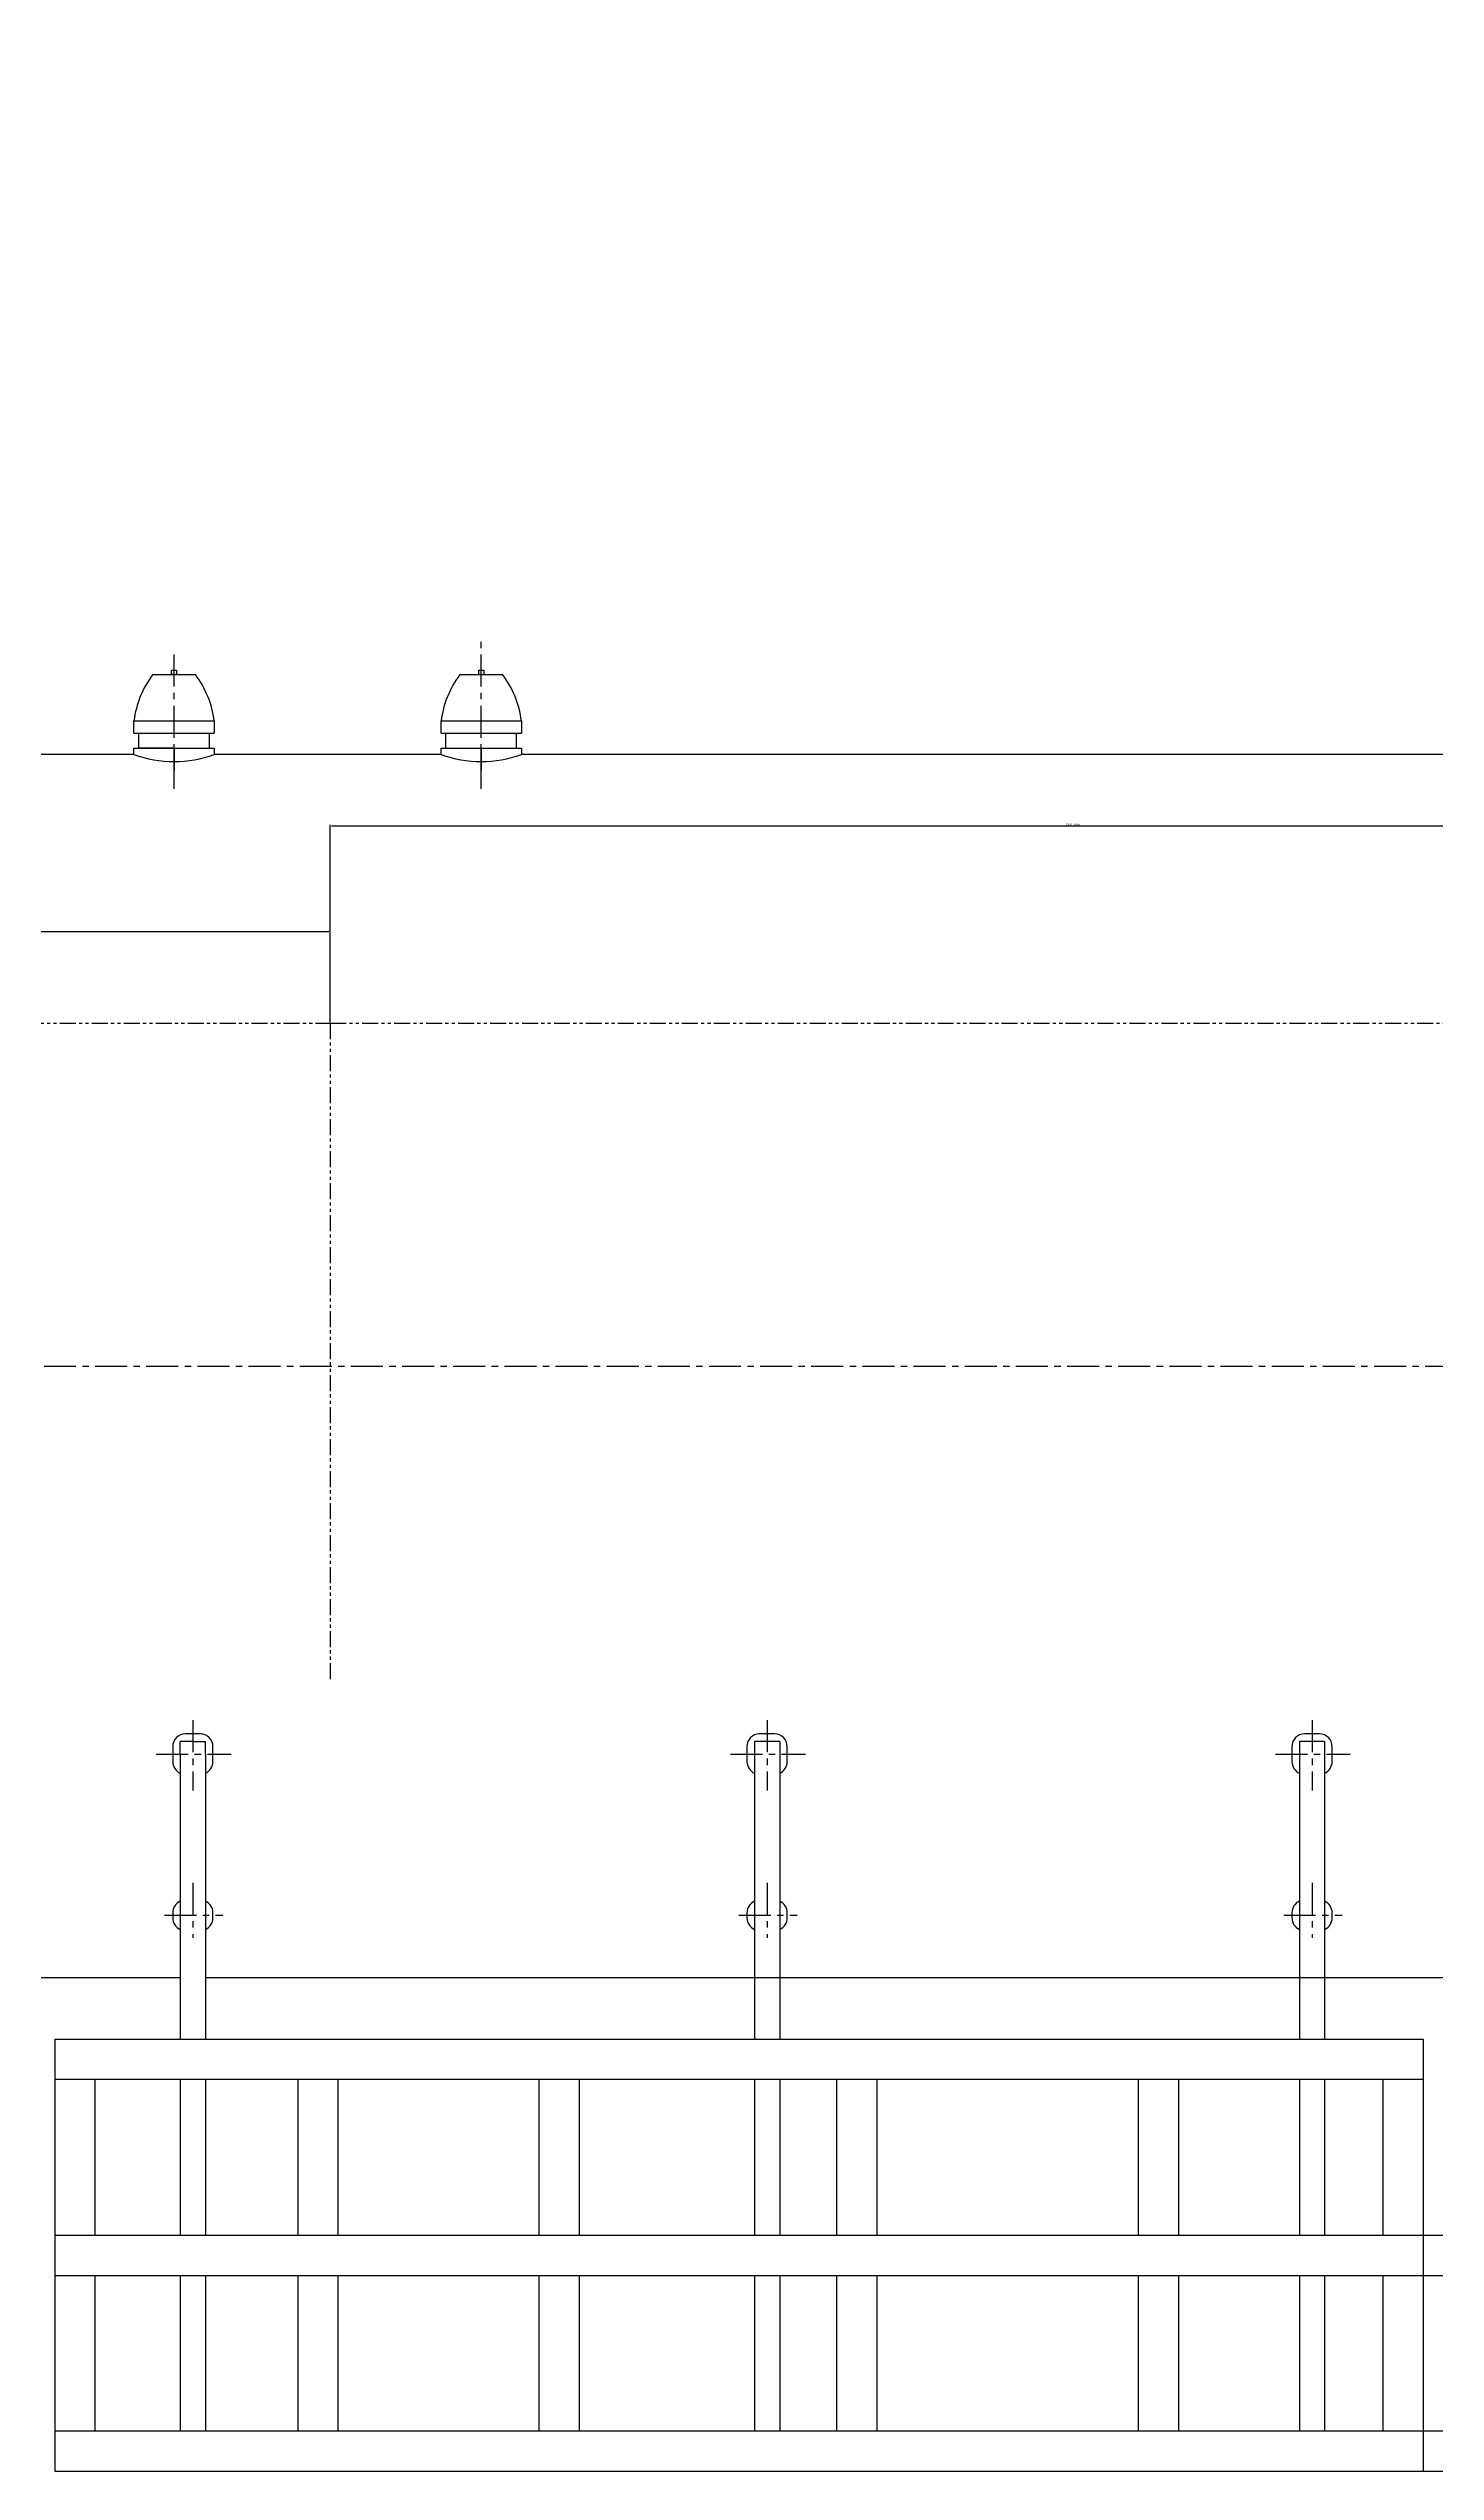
# Model space of a CAD drawing. Extents: x -95531 to 19990, y -17330 to 843.
# Drawn here: x -48745 to -45990, y -12899 to -8089 of the extents above; entities that cross this region are included whole.
import ezdxf

# ---------------------------------------------------------------- set-up
doc = ezdxf.new("R2010")
doc.units = 0
doc.linetypes.add('CENTERX2', pattern=[101.6, 63.5, -12.7, 12.7, -12.7])
doc.linetypes.add('PHANTOM', pattern=[63.5, 31.75, -6.35, 6.35, -6.35, 6.35, -6.35])
doc.layers.get('0').update_dxf_attribs({"linetype": 'CONTINUOUS'})
doc.layers.get('DEFPOINTS').update_dxf_attribs({"linetype": 'CONTINUOUS'})
for name, color, linetype in [('1', 5, 'CONTINUOUS'), ('LAYER1', 1, 'CONTINUOUS'), ('LAYER2', 2, 'CONTINUOUS'), ('LAYER3', 5, 'CONTINUOUS'), ('LAYER4', 3, 'PHANTOM'), ('LAYER6', 7, 'CENTERX2')]:
    doc.layers.add(name, color=color, linetype=linetype)
doc.styles.get("Standard").update_dxf_attribs({"font": 'SimSun.ttf', "height": 4})
doc.dimstyles.new('STANDARD$0', dxfattribs={"dimtxt": 5, "dimasz": 3, "dimexe": 2, "dimexo": 2, "dimgap": 0.5, "dimtad": 1, "dimdec": 4, "dimzin": 0, "dimdsep": 46, "dimtxsty": 'Standard', "dimcen": 2, "dimadec": 0, "dimazin": 0, "dimtfac": 1, "dimtdec": 4, "dimtofl": 0, "dimtmove": 0, "dimatfit": 3, "dimfxl": 1, "dimtolj": 1, "dimtzin": 0, "dimarcsym": 0})

# ---------------------------------------------------------------- blocks, each defined once
blk = doc.blocks.new('*D515')
at = {"color": 0, "linetype": 'ByBlock'}
for p, q in [((-51135.4, -10022.1), (-51135.4, -9840)), ((-51132.4, -9842), (-48188.4, -9842)), ((-48185.4, -10022.1), (-48185.4, -9840))]:
    blk.add_line(p, q, dxfattribs=at)
for points in [[(-51132.4, -9841.5), (-51132.4, -9842.5), (-51135.4, -9842)], [(-48188.4, -9841.5), (-48188.4, -9842.5), (-48185.4, -9842)]]:
    blk.add_solid(points, dxfattribs=at)
at = {"layer": 'DEFPOINTS', "color": 0, "linetype": 'ByBlock'}
for p in [(-48185.4, -9842), (-51135.4, -10024.1), (-48185.4, -10024.1)]:
    blk.add_point(p, dxfattribs=at)
at = {"color": 0, "linetype": 'ByBlock', "insert": (-49660.4, -9839.5), "char_height": 4, "attachment_point": 5}
blk.add_mtext('\\A1;2950.0000', dxfattribs=at)
blk = doc.blocks.new('*D516')
at = {"color": 0, "linetype": 'ByBlock'}
for p, q in [((-48185.4, -10022.1), (-48185.4, -9630.6)), ((-48182.4, -9632.6), (-45238.4, -9632.6)), ((-45235.4, -10022.1), (-45235.4, -9630.6))]:
    blk.add_line(p, q, dxfattribs=at)
for points in [[(-48182.4, -9632.1), (-48182.4, -9633.1), (-48185.4, -9632.6)], [(-45238.4, -9632.1), (-45238.4, -9633.1), (-45235.4, -9632.6)]]:
    blk.add_solid(points, dxfattribs=at)
at = {"layer": 'DEFPOINTS', "color": 0, "linetype": 'ByBlock'}
for p in [(-45235.4, -9632.6), (-48185.4, -10024.1), (-45235.4, -10024.1)]:
    blk.add_point(p, dxfattribs=at)
at = {"color": 0, "linetype": 'ByBlock', "insert": (-46710.4, -9630.1), "char_height": 4, "attachment_point": 5}
blk.add_mtext('\\A1;2950.0000', dxfattribs=at)

msp = doc.modelspace()

# ---------------------------------------------------------------- linework, layer by layer
at = {"layer": '1', "color": 1}
for p, q in [((-48575.22868, -9448.56654), (-48415.62868, -9448.56654)), ((-47965.22868, -9448.56654), (-47805.62868, -9448.56654)), ((-48575.22868, -9478.49358), (-48415.62868, -9478.49358)), ((-48575.22868, -9490.82692), (-48575.22868, -9478.49358)), ((-48415.62868, -9478.49358), (-48415.62868, -9490.82692)), ((-47965.22868, -9478.49358), (-47805.62868, -9478.49358)), ((-47965.22868, -9490.82692), (-47965.22868, -9478.49358)), ((-47805.62868, -9478.49358), (-47805.62868, -9490.82692))]:
    msp.add_line(p, q, dxfattribs=at)
at = {"layer": 'LAYER1'}
for p, q in [((-48500.42868, -9332.24566), (-48500.42868, -9323.49976)), ((-48500.42868, -9323.49976), (-48490.42868, -9323.49976)), ((-48490.42868, -9323.49976), (-48490.42868, -9332.24566)), ((-47890.42868, -9323.49976), (-47880.42868, -9323.49976)), ((-47890.42868, -9332.24566), (-47890.42868, -9323.49976)), ((-47880.42868, -9323.49976), (-47880.42868, -9332.24566)), ((-48537.74469, -9332.24566), (-48453.11268, -9332.24566)), ((-48495.42868, -9332.24566), (-48500.42868, -9332.24566)), ((-47927.74469, -9332.24566), (-47843.11268, -9332.24566)), ((-47885.42868, -9332.24566), (-47890.42868, -9332.24566)), ((-48575.22868, -9448.56654), (-48575.22868, -9424.21756)), ((-48575.22868, -9424.21756), (-48415.62868, -9424.21756)), ((-48415.62868, -9424.21756), (-48415.62868, -9448.56654)), ((-47965.22868, -9424.21756), (-47805.62868, -9424.21756)), ((-47965.22868, -9448.56654), (-47965.22868, -9424.21756)), ((-47805.62868, -9424.21756), (-47805.62868, -9448.56654)), ((-48565.42868, -9478.49358), (-48565.42868, -9448.56654)), ((-48425.42868, -9478.49358), (-48425.42868, -9448.56654)), ((-47955.42868, -9478.49358), (-47955.42868, -9448.56654)), ((-47815.42868, -9478.49358), (-47815.42868, -9448.56654)), ((-48575.22868, -9490.82692), (-49615.42869, -9490.82692)), ((-48495.42868, -9478.49358), (-48565.42868, -9478.49358)), ((-48207.07898, -9490.82692), (-48415.62868, -9490.82692)), ((-47965.22868, -9490.82692), (-48207.07898, -9490.82692)), ((-41195.42869, -9490.82692), (-47805.62868, -9490.82692)), ((-48443.23076, -11434.82692), (-48473.23076, -11434.82692)), ((-47302.69979, -11434.82692), (-47332.69979, -11434.82692)), ((-46220.40572, -11434.82692), (-46250.40572, -11434.82692)), ((-48498.23076, -11459.82692), (-48498.23076, -11489.82692)), ((-48458.23076, -11449.82692), (-48483.23076, -11449.82692)), ((-48483.23076, -11474.82692), (-48483.23076, -11449.82692)), ((-48483.23076, -11474.82692), (-48483.23076, -12040.31522)), ((-48458.23076, -11449.82692), (-48433.23076, -11449.82692)), ((-48433.23076, -11474.82692), (-48433.23076, -11449.82692)), ((-48433.23076, -11474.82692), (-48433.23076, -12040.31522)), ((-48418.23076, -11474.82692), (-48418.23076, -11459.82692)), ((-48418.23076, -11489.82692), (-48418.23076, -11474.82692)), ((-47357.69979, -11459.82692), (-47357.69979, -11489.82692)), ((-47342.69979, -11449.82692), (-47342.69979, -12040.31522)), ((-47292.69979, -11449.82692), (-47342.69979, -11449.82692)), ((-47292.69979, -11449.82692), (-47292.69979, -12040.31522)), ((-47277.69979, -11474.82692), (-47277.69979, -11459.82692)), ((-47277.69979, -11489.82692), (-47277.69979, -11474.82692)), ((-46275.40572, -11459.82692), (-46275.40572, -11489.82692)), ((-46260.40572, -11449.82692), (-46260.40572, -12040.31522)), ((-46210.40572, -11449.82692), (-46260.40572, -11449.82692)), ((-46210.40572, -11449.82692), (-46210.40572, -12040.31522)), ((-46195.40572, -11474.82692), (-46195.40572, -11459.82692)), ((-46195.40572, -11489.82692), (-46195.40572, -11474.82692)), ((-48498.23076, -11789.82692), (-48498.23076, -11799.82692)), ((-48418.23076, -11794.82692), (-48418.23076, -11789.82692)), ((-48418.23076, -11799.82692), (-48418.23076, -11794.82692)), ((-47357.69979, -11789.82692), (-47357.69979, -11799.82692)), ((-47277.69979, -11794.82692), (-47277.69979, -11789.82692)), ((-47277.69979, -11799.82692), (-47277.69979, -11794.82692)), ((-46275.40572, -11789.82692), (-46275.40572, -11799.82692)), ((-46195.40572, -11794.82692), (-46195.40572, -11789.82692)), ((-46195.40572, -11799.82692), (-46195.40572, -11794.82692)), ((-48483.23076, -11918.82692), (-48760.40572, -11918.82692)), ((-45765.42869, -11918.82692), (-48433.23076, -11918.82692)), ((-48731.93267, -12898.82692), (-48731.93267, -12040.31522)), ((-48731.93267, -12040.31522), (-46014.59707, -12040.31522)), ((-46014.59707, -12040.31522), (-46014.59707, -12898.82692)), ((-48731.93267, -12120.31522), (-46014.59707, -12120.31522)), ((-48651.93267, -12429.57107), (-48651.93267, -12120.31522)), ((-48483.23076, -12120.31522), (-48483.23076, -12429.57107)), ((-48433.23076, -12120.31522), (-48433.23076, -12429.57107)), ((-48249.27583, -12429.57107), (-48249.27583, -12120.31522)), ((-48169.27583, -12429.57107), (-48169.27583, -12120.31522)), ((-47770.40917, -12429.57107), (-47770.40917, -12120.31522)), ((-47690.40917, -12429.57107), (-47690.40917, -12120.31522)), ((-47342.69979, -12120.31522), (-47342.69979, -12429.57107)), ((-47292.69979, -12120.31522), (-47292.69979, -12429.57107)), ((-47179.37542, -12429.57107), (-47179.37542, -12120.31522)), ((-47099.37542, -12429.57107), (-47099.37542, -12120.31522)), ((-46579.71347, -12429.57107), (-46579.71347, -12120.31522)), ((-46499.71347, -12429.57107), (-46499.71347, -12120.31522)), ((-46260.40572, -12120.31522), (-46260.40572, -12429.57107)), ((-46210.40572, -12120.31522), (-46210.40572, -12429.57107)), ((-46094.59707, -12120.31522), (-46094.59707, -12429.57107)), ((-48731.93267, -12429.57107), (-43782.70224, -12429.57107)), ((-48731.93267, -12509.57107), (-43782.70224, -12509.57107)), ((-48651.93267, -12818.82692), (-48651.93267, -12509.57107)), ((-48483.23076, -12509.57107), (-48483.23076, -12818.82692)), ((-48433.23076, -12509.57107), (-48433.23076, -12818.82692)), ((-48249.27583, -12818.82692), (-48249.27583, -12509.57107)), ((-48169.27583, -12818.82692), (-48169.27583, -12509.57107)), ((-47770.40917, -12818.82692), (-47770.40917, -12509.57107)), ((-47690.40917, -12818.82692), (-47690.40917, -12509.57107)), ((-47342.69979, -12509.57107), (-47342.69979, -12818.82692)), ((-47292.69979, -12509.57107), (-47292.69979, -12818.82692)), ((-47179.37542, -12818.82692), (-47179.37542, -12509.57107)), ((-47099.37542, -12818.82692), (-47099.37542, -12509.57107)), ((-46579.71347, -12818.82692), (-46579.71347, -12509.57107)), ((-46499.71347, -12818.82692), (-46499.71347, -12509.57107)), ((-46260.40572, -12509.57107), (-46260.40572, -12818.82692)), ((-46210.40572, -12509.57107), (-46210.40572, -12818.82692)), ((-46094.59707, -12509.57107), (-46094.59707, -12818.82692)), ((-43782.70224, -12818.82692), (-48731.93267, -12818.82692)), ((-43782.70224, -12898.82692), (-48731.93267, -12898.82692))]:
    msp.add_line(p, q, dxfattribs=at)
for centre, radius, start, end in [((-48384.44911, -9448.3471), 192.29945, 142.8608097, 172.79158085), ((-48606.40825, -9448.3471), 192.29945, 7.20841915, 37.1391903), ((-47774.44911, -9448.3471), 192.29945, 142.8608097, 172.79158085), ((-47996.40825, -9448.3471), 192.29945, 7.20841915, 37.1391903), ((-48495.42868, -9270.39692), 234.43, 250.09874662, 289.90125338), ((-47885.42868, -9270.39692), 234.43, 250.09874662, 289.90125338), ((-48473.23076, -11459.82692), 25, 90, 180), ((-48443.23076, -11459.82692), 25, 0, 90), ((-47332.69979, -11459.82692), 25, 90, 180), ((-47302.69979, -11459.82692), 25, 0, 90), ((-46250.40572, -11459.82692), 25, 90, 180), ((-46220.40572, -11459.82692), 25, 0, 90), ((-48473.23076, -11489.82692), 25, 180, 246.42182152), ((-48443.23076, -11489.82692), 25, 293.57817848, 0), ((-47332.69979, -11489.82692), 25, 180, 246.42182152), ((-47302.69979, -11489.82692), 25, 293.57817848, 0), ((-46250.40572, -11489.82692), 25, 180, 246.42182152), ((-46220.40572, -11489.82692), 25, 293.57817848, 0), ((-48473.23076, -11789.82692), 25, 113.57817848, 180), ((-48443.23076, -11789.82692), 25, 0, 66.42182152), ((-47332.69979, -11789.82692), 25, 113.57817848, 180), ((-47302.69979, -11789.82692), 25, 0, 66.42182152), ((-46250.40572, -11789.82692), 25, 113.57817848, 180), ((-46220.40572, -11789.82692), 25, 0, 66.42182152), ((-48473.23076, -11799.82692), 25, 180, 246.42182152), ((-48443.23076, -11799.82692), 25, 293.57817848, 0), ((-47332.69979, -11799.82692), 25, 180, 246.42182152), ((-47302.69979, -11799.82692), 25, 293.57817848, 0), ((-46250.40572, -11799.82692), 25, 180, 246.42182152), ((-46220.40572, -11799.82692), 25, 293.57817848, 0)]:
    msp.add_arc(centre, radius, start, end, dxfattribs=at)
at = {"layer": 'LAYER4'}
for p, q in [((-51135.40572, -10024.0862), (-48185.40572, -10024.0862)), ((-48185.40572, -10024.0862), (-48185.40572, -11328.44566)), ((-48185.40572, -10024.0862), (-45235.40572, -10024.0862))]:
    msp.add_line(p, q, dxfattribs=at)
at = {"layer": 'LAYER6'}
for p, q in [((-47885.42868, -9559.01158), (-47885.42868, -9260.90814)), ((-48495.42868, -9559.01158), (-48495.42868, -9291.25897)), ((-48495.42868, -9504.82692), (-48495.42868, -9478.49358)), ((-48495.42868, -9478.49358), (-48495.42868, -9522.82692)), ((-47885.42868, -9478.49358), (-47885.42868, -9522.82692)), ((-47885.42868, -9504.82692), (-47885.42868, -9478.49358)), ((-52919.42861, -10704.82692), (-39342.04268, -10704.82692)), ((-48458.23076, -11407.60283), (-48458.23076, -11546.98513)), ((-47317.69979, -11407.60283), (-47317.69979, -11546.98513)), ((-46235.40572, -11407.60283), (-46235.40572, -11546.98513)), ((-48530.91609, -11474.82692), (-48382.27152, -11474.82692)), ((-47390.38513, -11474.82692), (-47241.74056, -11474.82692)), ((-46308.09106, -11474.82692), (-46159.44649, -11474.82692)), ((-48458.23076, -11730.29276), (-48458.23076, -11839.49347)), ((-47317.69979, -11730.29276), (-47317.69979, -11839.49347)), ((-46235.40572, -11730.29276), (-46235.40572, -11839.49347)), ((-48514.53231, -11794.82692), (-48398.35351, -11794.82692)), ((-47374.00134, -11794.82692), (-47257.82254, -11794.82692)), ((-46291.70727, -11794.82692), (-46175.52847, -11794.82692))]:
    msp.add_line(p, q, dxfattribs=at)

# ---------------------------------------------------------------- texts
at = {"layer": 'LAYER2', "insert": (-47656.22921, -8361.89982), "char_height": 4, "attachment_point": 4}
msp.add_mtext('\\A1;', dxfattribs=at)
at = {"layer": 'LAYER3', "char_height": 4}
for insert, attachment_point in [((-46841.58428, -8089.63035), 6), ((-46818.81619, -8089.35653), 4), ((-48063.47788, -8136.79762), 4), ((-48365.71124, -8243.84082), 4), ((-47556.87376, -8267.30865), 4), ((-46757.27061, -8279.51701), 6), ((-47687.47854, -8419.0969), 4)]:
    msp.add_mtext('\\A1;', dxfattribs=dict(at, insert=insert, attachment_point=attachment_point))

# ---------------------------------------------------------------- dimensions: what is measured, and where the dimension line sits
at = {"layer": 'LAYER4'}
for base, p1, p2, picture, middle in [((-45235.40572, -9632.61828), (-48185.40572, -10024.0862), (-45235.40572, -10024.0862), '*D516', (-46710.40572, -9630.11828)), ((-48185.40572, -9841.97813), (-51135.40572, -10024.0862), (-48185.40572, -10024.0862), '*D515', (-49660.40572, -9839.47813))]:
    dim = msp.add_linear_dim(base=base, p1=p1, p2=p2, dimstyle='STANDARD$0', dxfattribs=at)
    dim.commit()
    dim.dimension.update_dxf_attribs({"geometry": picture, "text_midpoint": middle})

doc.saveas('drawing.dxf')
